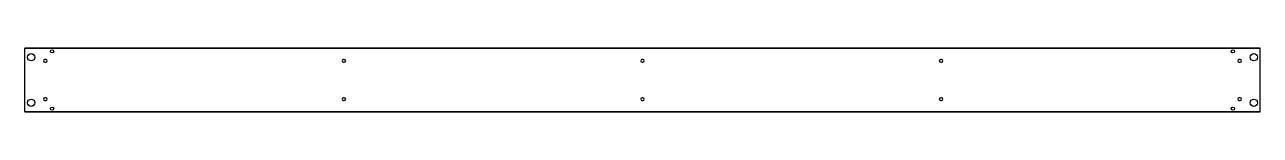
# Model space of a CAD drawing. Header units: millimetres. Extents: x -1354 to 1354, y -70 to 70.
import ezdxf

# ---------------------------------------------------------------- set-up
doc = ezdxf.new("R2010")
doc.units = ezdxf.units.MM

msp = doc.modelspace()

# ---------------------------------------------------------------- linework, layer by layer
at = {"color": 7, "linetype": 'Continuous', "lineweight": 25}
for p, q in [((-1354, 70), (1354, 70)), ((-1354, -70), (-1354, 70)), ((1354, 69.8), (-1354, 69.8)), ((1354, -70), (1354, 70)), ((-1308, 45.4), (-1310, 45.4)), ((-1310, 39.4), (-1308, 39.4)), ((-653.5, 45.4), (-655.5, 45.4)), ((-655.5, 39.4), (-653.5, 39.4)), ((1, 45.4), (-1, 45.4)), ((-1, 39.4), (1, 39.4)), ((655.5, 45.4), (653.5, 45.4)), ((653.5, 39.4), (655.5, 39.4)), ((1310, 45.4), (1308, 45.4)), ((1308, 39.4), (1310, 39.4)), ((-1308, -39.4), (-1310, -39.4)), ((-1310, -45.4), (-1308, -45.4)), ((-653.5, -39.4), (-655.5, -39.4)), ((-655.5, -45.4), (-653.5, -45.4)), ((1, -39.4), (-1, -39.4)), ((-1, -45.4), (1, -45.4)), ((655.5, -39.4), (653.5, -39.4)), ((653.5, -45.4), (655.5, -45.4)), ((1310, -39.4), (1308, -39.4)), ((1308, -45.4), (1310, -45.4)), ((-1354, -69.8), (1354, -69.8)), ((1354, -70), (-1354, -70))]:
    msp.add_line(p, q, dxfattribs=at)
for centre, radius in [((-1340, 50), 8), ((-1294, 63), 3.5), ((1294, 63), 3.5), ((1340, 50), 8), ((-1340, -50), 8), ((1340, -50), 8), ((-1294, -63), 3.5), ((1294, -63), 3.5)]:
    msp.add_circle(centre, radius, dxfattribs=at)
for centre, start, end in [((-1310, 42.4), 90, 270), ((-1308, 42.4), 270, 90), ((-655.5, 42.4), 90, 270), ((-653.5, 42.4), 270, 90), ((-1, 42.4), 90, 270), ((1, 42.4), 270, 90), ((653.5, 42.4), 90, 270), ((655.5, 42.4), 270, 90), ((1308, 42.4), 90, 270), ((1310, 42.4), 270, 90), ((-1310, -42.4), 90, 270), ((-1308, -42.4), 270, 90), ((-655.5, -42.4), 90, 270), ((-653.5, -42.4), 270, 90), ((-1, -42.4), 90, 270), ((1, -42.4), 270, 90), ((653.5, -42.4), 90, 270), ((655.5, -42.4), 270, 90), ((1308, -42.4), 90, 270), ((1310, -42.4), 270, 90)]:
    msp.add_arc(centre, 3, start, end, dxfattribs=at)

doc.saveas('drawing.dxf')
